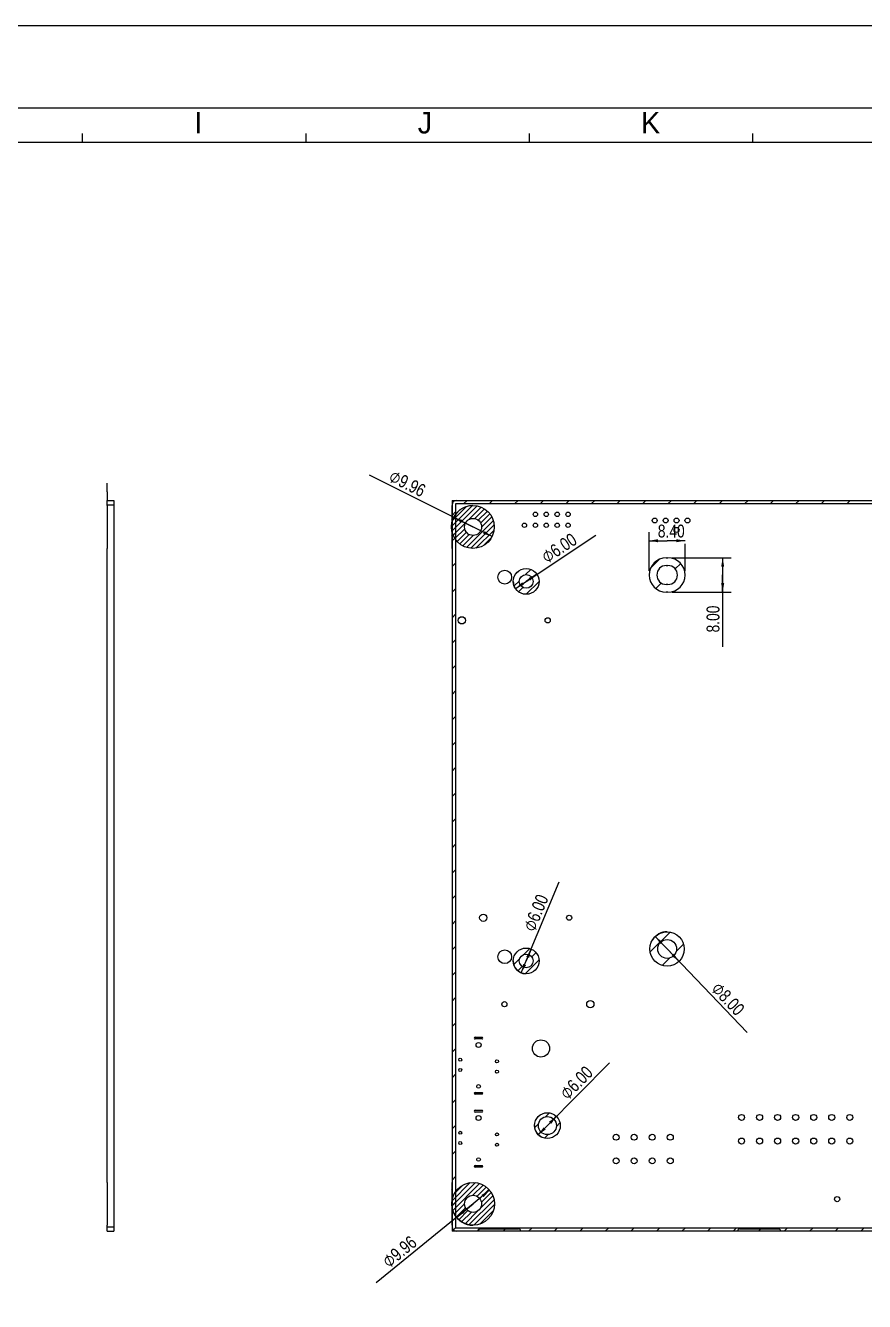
# Model space of a CAD drawing. Header units: millimetres. Extents: x 0 to 841, y 0 to 594.
# Drawn here: x 428.5 to 623.8, y 297.1 to 594 of the extents above; entities that cross this region are included whole.
import ezdxf

# ---------------------------------------------------------------- set-up
doc = ezdxf.new("R2010")
doc.units = ezdxf.units.MM
doc.header["$LTSCALE"] = 46.255
doc.layers.get('0').update_dxf_attribs({"linetype": 'CONTINUOUS'})
doc.layers.add('ASSEM_MEM', color=7, linetype='CONTINUOUS')
doc.styles.get("Standard").update_dxf_attribs({"font": 'txt', "width": 0.8})
doc.styles.add('TEXTSTYLE_2', font='txt')
doc.styles.add('TEXTSTYLE_3', font='symbol_asme.ttf')
doc.dimstyles.new('DIMSTYLE_1', dxfattribs={"dimtxt": 3, "dimasz": 2.1, "dimexe": 2, "dimexo": 1, "dimgap": 0.75, "dimtad": 1, "dimzin": 0, "dimdsep": 46, "dimtxsty": 'STANDARD', "dimblk": '_FILLED', "dimblk1": '_FILLED', "dimblk2": '_FILLED', "dimcen": 0.09, "dimazin": 0, "dimtp": 0.01, "dimtm": 0.01, "dimtfac": 1, "dimtofl": 0, "dimtmove": 0, "dimatfit": 3, "dimldrblk": '_FILLED', "dimfxl": 1, "dimtolj": 1, "dimtzin": 0, "dimarcsym": 0})
doc.dimstyles.new('DIMSTYLE_2', dxfattribs={"dimtxt": 3, "dimasz": 2.1, "dimexe": 2, "dimexo": 1, "dimtad": 1, "dimzin": 0, "dimdsep": 46, "dimtxsty": 'STANDARD', "dimblk": '_FILLED', "dimblk1": '_FILLED', "dimblk2": '_FILLED', "dimcen": 0.09, "dimazin": 0, "dimtp": 0.01, "dimtm": 0.01, "dimtfac": 1, "dimtmove": 0, "dimatfit": 2, "dimldrblk": '_FILLED', "dimfxl": 1, "dimtolj": 1, "dimtzin": 0, "dimarcsym": 0})

# ---------------------------------------------------------------- blocks, each defined once
blk = doc.blocks.new('_FILLED')
at = {"color": 0, "linetype": 'BYBLOCK'}
blk.add_solid([(0, 0), (-1, 0.17), (-1, -0.17)], dxfattribs=at)
blk = doc.blocks.new('*D24')
at = {"color": 7, "linetype": 'CONTINUOUS'}
for p, q in [((532.69, 477.34), (508.58, 489.42)), ((528.24, 479.57), (532.69, 477.34)), ((537.15, 475.11), (532.69, 477.34))]:
    blk.add_line(p, q, dxfattribs=at)
at = {"color": 7, "linetype": 'CONTINUOUS', "xscale": 2.1, "yscale": 2.1, "zscale": 2.1}
for p, rotation in [((528.24, 479.57), 153.3918683212), ((537.15, 475.11), 333.3918683212)]:
    blk.add_blockref('_FILLED', p, dxfattribs=dict(at, rotation=rotation))
at = {"color": 7, "linetype": 'CONTINUOUS', "insert": (522, 486.89), "char_height": 3, "width": 19.7077, "attachment_point": 3, "rotation": 333.3919, "line_spacing_factor": 0.9, "style": 'TEXTSTYLE_3'}
blk.add_mtext('⌀\\ftxt;{\\W0.8;9.96}', dxfattribs=at)
blk = doc.blocks.new('*D25')
at = {"color": 7, "linetype": 'CONTINUOUS'}
for p, q in [((573.71, 467.16), (573.71, 476.13)), ((573.71, 474.13), (577.91, 474.13)), ((582.11, 474.13), (577.91, 474.13)), ((582.11, 467.16), (582.11, 473.38))]:
    blk.add_line(p, q, dxfattribs=at)
at = {"color": 7, "linetype": 'CONTINUOUS', "xscale": 2.1, "yscale": 2.1, "zscale": 2.1, "rotation": 180}
blk.add_blockref('_FILLED', (573.71, 474.13), dxfattribs=at)
at = {"color": 7, "linetype": 'CONTINUOUS', "xscale": 2.1, "yscale": 2.1, "zscale": 2.1}
blk.add_blockref('_FILLED', (582.11, 474.13), dxfattribs=at)
at = {"color": 7, "linetype": 'CONTINUOUS', "insert": (578.86, 477.88), "char_height": 3, "width": 9.6, "attachment_point": 2, "line_spacing_factor": 0.9}
blk.add_mtext('8.40', dxfattribs=at)
blk = doc.blocks.new('*D26')
at = {"color": 7, "linetype": 'CONTINUOUS'}
for p, q in [((579.11, 470.16), (592.83, 470.16)), ((590.83, 470.16), (590.83, 466.16)), ((590.83, 462.16), (590.83, 466.16)), ((590.83, 466.16), (590.83, 449.44)), ((579.11, 462.16), (592.83, 462.16))]:
    blk.add_line(p, q, dxfattribs=at)
at = {"color": 7, "linetype": 'CONTINUOUS', "xscale": 2.1, "yscale": 2.1, "zscale": 2.1}
for p, rotation in [((590.83, 470.16), 90), ((590.83, 462.16), 270)]:
    blk.add_blockref('_FILLED', p, dxfattribs=dict(at, rotation=rotation))
at = {"color": 7, "linetype": 'CONTINUOUS', "insert": (587.08, 459.04), "char_height": 3, "width": 9.6, "attachment_point": 3, "rotation": 90, "line_spacing_factor": 0.9}
blk.add_mtext('8.00', dxfattribs=at)
blk = doc.blocks.new('*D36')
at = {"color": 7, "linetype": 'CONTINUOUS'}
for p, q in [((536.58, 323.01), (532.73, 319.86)), ((532.73, 319.86), (510.2, 301.44)), ((528.87, 316.71), (532.73, 319.86))]:
    blk.add_line(p, q, dxfattribs=at)
at = {"color": 7, "linetype": 'CONTINUOUS', "xscale": 2.1, "yscale": 2.1, "zscale": 2.1}
for p, rotation in [((536.58, 323.01), 39.2646242828), ((528.87, 316.71), 219.2646242828)]:
    blk.add_blockref('_FILLED', p, dxfattribs=dict(at, rotation=rotation))
at = {"color": 7, "linetype": 'CONTINUOUS', "insert": (518, 312.66), "char_height": 3, "width": 19.7077, "attachment_point": 3, "rotation": 39.2646, "line_spacing_factor": 0.9, "style": 'TEXTSTYLE_3'}
blk.add_mtext('⌀\\ftxt;{\\W0.8;9.96}', dxfattribs=at)
blk = doc.blocks.new('*D37')
at = {"color": 7, "linetype": 'CONTINUOUS'}
for p, q in [((575.14, 382.05), (577.91, 379.16)), ((580.67, 376.27), (577.91, 379.16)), ((577.91, 379.16), (596.51, 359.69))]:
    blk.add_line(p, q, dxfattribs=at)
at = {"color": 7, "linetype": 'CONTINUOUS', "xscale": 2.1, "yscale": 2.1, "zscale": 2.1}
for p, rotation in [((575.14, 382.05), 133.6939591746), ((580.67, 376.27), 313.6939591746)]:
    blk.add_blockref('_FILLED', p, dxfattribs=dict(at, rotation=rotation))
at = {"color": 7, "linetype": 'CONTINUOUS', "insert": (590.14, 371.78), "char_height": 3, "width": 19.7077, "attachment_point": 1, "rotation": 313.694, "line_spacing_factor": 0.9, "style": 'TEXTSTYLE_3'}
blk.add_mtext('⌀\\ftxt;{\\W0.8;8.00}', dxfattribs=at)
blk = doc.blocks.new('*D45')
at = {"color": 7, "linetype": 'CONTINUOUS'}
for p, q in [((545.1, 464.67), (561.27, 475.4)), ((547.59, 466.33), (545.1, 464.67)), ((542.6, 463.01), (545.1, 464.67))]:
    blk.add_line(p, q, dxfattribs=at)
at = {"color": 7, "linetype": 'CONTINUOUS', "xscale": 2.1, "yscale": 2.1, "zscale": 2.1}
for p, rotation in [((547.59, 466.33), 33.5709658598), ((542.6, 463.01), 213.5709658598)]:
    blk.add_blockref('_FILLED', p, dxfattribs=dict(at, rotation=rotation))
at = {"color": 7, "linetype": 'CONTINUOUS', "insert": (548.25, 471.26), "char_height": 3, "width": 19.7077, "attachment_point": 1, "rotation": 33.571, "line_spacing_factor": 0.9, "style": 'TEXTSTYLE_3'}
blk.add_mtext('⌀\\ftxt;{\\W0.8;6.00}', dxfattribs=at)
blk = doc.blocks.new('*D46')
at = {"color": 7, "linetype": 'CONTINUOUS'}
for p, q in [((545.1, 376.37), (552.74, 394.78)), ((546.25, 379.14), (545.1, 376.37)), ((543.94, 373.6), (545.1, 376.37))]:
    blk.add_line(p, q, dxfattribs=at)
at = {"color": 7, "linetype": 'CONTINUOUS', "xscale": 2.1, "yscale": 2.1, "zscale": 2.1}
for p, rotation in [((546.25, 379.14), 67.4390189371), ((543.94, 373.6), 247.4390189371)]:
    blk.add_blockref('_FILLED', p, dxfattribs=dict(at, rotation=rotation))
at = {"color": 7, "linetype": 'CONTINUOUS', "insert": (544.24, 384.08), "char_height": 3, "width": 19.7077, "attachment_point": 1, "rotation": 67.439, "line_spacing_factor": 0.9, "style": 'TEXTSTYLE_3'}
blk.add_mtext('⌀\\ftxt;{\\W0.8;6.00}', dxfattribs=at)
blk = doc.blocks.new('*D47')
at = {"color": 7, "linetype": 'CONTINUOUS'}
for p, q in [((550.03, 338.06), (564.49, 352.69)), ((552.13, 340.19), (550.03, 338.06)), ((547.92, 335.92), (550.03, 338.06))]:
    blk.add_line(p, q, dxfattribs=at)
at = {"color": 7, "linetype": 'CONTINUOUS', "xscale": 2.1, "yscale": 2.1, "zscale": 2.1}
for p, rotation in [((552.13, 340.19), 45.3164399599), ((547.92, 335.92), 225.3164399599)]:
    blk.add_blockref('_FILLED', p, dxfattribs=dict(at, rotation=rotation))
at = {"color": 7, "linetype": 'CONTINUOUS', "insert": (552.59, 345.98), "char_height": 3, "width": 19.7077, "attachment_point": 1, "rotation": 45.3164, "line_spacing_factor": 0.9, "style": 'TEXTSTYLE_3'}
blk.add_mtext('⌀\\ftxt;{\\W0.8;6.00}', dxfattribs=at)

msp = doc.modelspace()

# ---------------------------------------------------------------- linework, layer by layer
at = {"color": 7, "linetype": 'CONTINUOUS'}
for p, q in [((0, 594), (841, 594)), ((16.342, 574.885), (819.342, 574.885)), ((441.842, 566.885), (441.842, 568.885)), ((493.842, 566.885), (493.842, 568.885)), ((545.842, 566.885), (545.842, 568.885)), ((597.842, 566.885), (597.842, 568.885)), ((25.842, 566.885), (809.342, 566.885))]:
    msp.add_line(p, q, dxfattribs=at)
for centre, radius, start, end in [((532.695, 477.337), 4.98, 90, 164.74604), ((545.095, 464.667), 3, 180, 232.00591), ((577.905, 379.157), 4, 90, 147.7302), ((545.095, 376.367), 3, 180, 265.87397), ((550.025, 338.057), 3, 180, 243.75139), ((532.725, 319.857), 4.98, 207.91045, 270)]:
    msp.add_arc(centre, radius, start, end, dxfattribs=at)
at = {"layer": 'ASSEM_MEM', "color": 7, "linetype": 'CONTINUOUS'}
for p, q in [((447.519, 485.507), (447.519, 487.507)), ((447.519, 482.317), (447.519, 483.507)), ((447.519, 483.507), (449.119, 483.507)), ((447.519, 482.507), (449.119, 482.507)), ((447.519, 482.317), (447.519, 472.357)), ((449.119, 483.507), (449.119, 313.507)), ((527.715, 477.422), (532.61, 482.316)), ((527.745, 482.317), (527.745, 472.357)), ((527.825, 482.317), (527.745, 482.317)), ((527.745, 481.412), (527.825, 481.492)), ((527.817, 476.334), (533.698, 482.215)), ((527.825, 483.507), (527.825, 313.507)), ((527.825, 483.507), (697.825, 483.507)), ((527.948, 478.844), (531.188, 482.084)), ((528.625, 482.707), (528.625, 314.307)), ((697.025, 482.707), (528.625, 482.707)), ((530.516, 482.707), (531.316, 483.507)), ((531.709, 479.036), (534.607, 481.935)), ((533.136, 479.274), (535.388, 481.526)), ((533.947, 478.896), (536.059, 481.008)), ((536.462, 482.707), (537.262, 483.507)), ((542.409, 482.707), (543.209, 483.507)), ((548.356, 482.707), (549.156, 483.507)), ((554.303, 482.707), (555.103, 483.507)), ((560.25, 482.707), (561.05, 483.507)), ((566.196, 482.707), (566.996, 483.507)), ((572.143, 482.707), (572.943, 483.507)), ((578.09, 482.707), (578.89, 483.507)), ((584.037, 482.707), (584.837, 483.507)), ((589.983, 482.707), (590.783, 483.507)), ((595.93, 482.707), (596.73, 483.507)), ((601.877, 482.707), (602.677, 483.507)), ((607.824, 482.707), (608.624, 483.507)), ((613.77, 482.707), (614.57, 483.507)), ((619.717, 482.707), (620.517, 483.507)), ((527.745, 480.222), (527.825, 480.302)), ((527.745, 479.033), (527.825, 479.113)), ((527.825, 480.017), (528.625, 480.817)), ((528.097, 475.424), (531.026, 478.354)), ((531.204, 472.585), (537.446, 478.827)), ((534.485, 478.245), (536.63, 480.389)), ((534.704, 477.274), (537.096, 479.667)), ((527.745, 477.844), (527.825, 477.924)), ((527.745, 476.654), (527.825, 476.734)), ((527.745, 475.465), (527.825, 475.545)), ((528.506, 474.644), (530.788, 476.927)), ((529.023, 473.972), (531.167, 476.116)), ((529.642, 473.402), (531.818, 475.577)), ((530.365, 472.936), (532.788, 475.358)), ((532.191, 472.383), (537.649, 477.841)), ((533.406, 472.408), (537.623, 476.626)), ((447.519, 324.837), (447.519, 472.357)), ((527.745, 474.275), (527.825, 474.355)), ((527.745, 473.086), (527.825, 473.166)), ((527.745, 472.357), (527.825, 472.357)), ((527.825, 474.07), (528.625, 474.87)), ((535.25, 473.063), (536.969, 474.782)), ((574.032, 467.74), (576.122, 469.831)), ((577.705, 470.157), (578.105, 470.157)), ((527.825, 468.123), (528.625, 468.923)), ((542.555, 466.263), (543.499, 467.208)), ((544.929, 466.259), (546.147, 467.477)), ((546.494, 465.444), (547.504, 466.455)), ((577.705, 468.357), (578.105, 468.357)), ((579.799, 467.561), (581.075, 468.837)), ((542.286, 463.615), (543.504, 464.833)), ((543.307, 462.258), (544.318, 463.269)), ((545.095, 461.667), (548.095, 464.667)), ((575.243, 463.005), (576.534, 464.295)), ((578.105, 463.957), (577.705, 463.957)), ((527.825, 462.176), (528.625, 462.976)), ((578.105, 462.157), (577.705, 462.157)), ((527.825, 456.23), (528.625, 457.03)), ((527.825, 450.283), (528.625, 451.083)), ((527.825, 444.336), (528.625, 445.136)), ((527.825, 438.389), (528.625, 439.189)), ((527.825, 432.443), (528.625, 433.243)), ((527.825, 426.496), (528.625, 427.296)), ((527.825, 420.549), (528.625, 421.349)), ((527.825, 414.602), (528.625, 415.402)), ((527.825, 408.655), (528.625, 409.455)), ((527.825, 402.709), (528.625, 403.509)), ((527.825, 396.762), (528.625, 397.562)), ((527.825, 390.815), (528.625, 391.615)), ((527.825, 384.868), (528.625, 385.668)), ((573.964, 378.471), (578.591, 383.098)), ((580.031, 378.591), (581.739, 380.299)), ((527.825, 378.922), (528.625, 379.722)), ((544.557, 377.874), (545.931, 379.248)), ((546.381, 377.319), (547.377, 378.315)), ((576.764, 375.324), (578.471, 377.031)), ((542.214, 375.531), (543.589, 376.906)), ((543.147, 374.086), (544.143, 375.081)), ((544.82, 373.38), (548.083, 376.642)), ((527.825, 372.975), (528.625, 373.775)), ((527.825, 367.028), (528.625, 367.828)), ((527.825, 361.081), (528.625, 361.881)), ((533.215, 358.622), (534.815, 358.622)), ((534.815, 358.222), (533.215, 358.222)), ((527.825, 355.135), (528.625, 355.935)), ((527.825, 349.188), (528.625, 349.988)), ((533.215, 345.772), (534.815, 345.772)), ((534.815, 345.372), (533.215, 345.372)), ((527.825, 343.241), (528.625, 344.041)), ((533.215, 341.622), (534.815, 341.622)), ((534.815, 341.222), (533.215, 341.222)), ((547.066, 337.566), (547.965, 338.466)), ((549.617, 340.117), (550.516, 341.017)), ((551.465, 339.586), (552.101, 340.223)), ((552.116, 337.859), (552.956, 338.699)), ((527.825, 337.294), (528.625, 338.094)), ((547.859, 335.981), (548.496, 336.618)), ((549.384, 335.127), (550.223, 335.967)), ((527.825, 331.347), (528.625, 332.147)), ((533.215, 328.772), (534.815, 328.772)), ((534.815, 328.372), (533.215, 328.372)), ((447.519, 324.837), (447.519, 314.877)), ((527.745, 324.837), (527.745, 314.877)), ((527.825, 324.837), (527.745, 324.837)), ((527.745, 324.417), (527.825, 324.497)), ((527.777, 319.299), (533.283, 324.806)), ((527.787, 320.498), (532.084, 324.796)), ((527.825, 325.401), (528.625, 326.201)), ((527.988, 318.321), (534.261, 324.594)), ((528.368, 322.27), (530.313, 324.214)), ((532.693, 321.837), (535.094, 324.238)), ((533.652, 321.607), (535.811, 323.766)), ((527.745, 323.228), (527.825, 323.308)), ((527.745, 322.038), (527.825, 322.118)), ((527.745, 320.849), (527.825, 320.929)), ((531.772, 314.969), (537.613, 320.81)), ((534.297, 321.062), (536.425, 323.19)), ((534.373, 318.759), (537.341, 321.727)), ((534.667, 320.243), (536.938, 322.513)), ((527.745, 319.659), (527.825, 319.739)), ((527.745, 318.47), (527.825, 318.55)), ((527.825, 319.454), (528.625, 320.254)), ((528.345, 317.488), (530.745, 319.889)), ((528.817, 316.771), (530.976, 318.93)), ((529.392, 316.157), (531.521, 318.286)), ((530.069, 315.645), (532.34, 317.915)), ((530.855, 315.242), (533.824, 318.21)), ((532.872, 314.879), (537.703, 319.711)), ((534.322, 315.14), (537.442, 318.26)), ((447.519, 313.507), (447.519, 314.877)), ((527.745, 317.281), (527.825, 317.361)), ((527.745, 316.091), (527.825, 316.171)), ((527.745, 314.902), (527.825, 314.982)), ((527.745, 314.877), (527.825, 314.877)), ((447.519, 314.507), (449.119, 314.507)), ((447.519, 313.507), (449.119, 313.507)), ((527.825, 313.507), (528.625, 314.307)), ((697.825, 313.507), (527.825, 313.507)), ((528.625, 314.307), (697.025, 314.307)), ((533.772, 313.507), (534.572, 314.307)), ((534.325, 314.007), (543.325, 314.007)), ((539.719, 313.507), (540.519, 314.307)), ((545.665, 313.507), (546.465, 314.307)), ((551.612, 313.507), (552.412, 314.307)), ((557.559, 313.507), (558.359, 314.307)), ((563.506, 313.507), (564.306, 314.307)), ((569.453, 313.507), (570.253, 314.307)), ((575.399, 313.507), (576.199, 314.307)), ((581.346, 313.507), (582.146, 314.307)), ((587.293, 313.507), (588.093, 314.307)), ((593.24, 313.507), (594.04, 314.307)), ((594.825, 314.007), (603.825, 314.007)), ((599.186, 313.507), (599.986, 314.307)), ((605.133, 313.507), (605.933, 314.307)), ((611.08, 313.507), (611.88, 314.307)), ((617.027, 313.507), (617.827, 314.307)), ((622.973, 313.507), (623.773, 314.307))]:
    msp.add_line(p, q, dxfattribs=at)
at = {"layer": 'ASSEM_MEM', "color": 40, "linetype": 'CONTINUOUS'}
msp.add_line((447.519, 485.507), (447.519, 483.511), dxfattribs=at)
at = {"layer": 'ASSEM_MEM', "color": 7, "linetype": 'CONTINUOUS'}
for centre, radius in [((532.695, 477.337), 4.98), ((532.725, 477.337), 1.98), ((544.69, 477.737), 0.51), ((547.23, 480.277), 0.51), ((547.23, 477.737), 0.51), ((549.77, 480.277), 0.51), ((549.77, 477.737), 0.51), ((552.31, 480.277), 0.51), ((552.31, 477.737), 0.51), ((554.85, 480.277), 0.51), ((554.85, 477.737), 0.51), ((575.015, 478.837), 0.575), ((577.555, 478.837), 0.575), ((580.095, 478.837), 0.575), ((582.635, 478.837), 0.575), ((580.095, 476.647), 0.575), ((540.095, 465.657), 1.6), ((545.095, 464.667), 3), ((545.095, 464.667), 1.6), ((530.095, 455.61), 0.85), ((550.095, 455.607), 0.6), ((535.1, 386.417), 0.85), ((555.1, 386.417), 0.6), ((577.905, 379.157), 4), ((577.905, 379.157), 2.2), ((540.095, 377.357), 1.6), ((545.095, 376.367), 3), ((545.095, 376.367), 1.6), ((540.025, 366.307), 0.6), ((560.025, 366.307), 0.85), ((534.015, 356.822), 0.575), ((548.525, 356.007), 2), ((529.735, 353.397), 0.35), ((538.295, 352.997), 0.35), ((529.735, 350.997), 0.35), ((538.295, 350.597), 0.35), ((534.015, 347.172), 0.425), ((534.015, 339.822), 0.575), ((550.025, 338.057), 3), ((550.025, 338.057), 2.1), ((595.225, 339.957), 0.7), ((599.425, 339.957), 0.7), ((603.625, 339.957), 0.7), ((607.825, 339.957), 0.7), ((612.025, 339.957), 0.7), ((616.225, 339.957), 0.7), ((620.425, 339.957), 0.7), ((529.735, 336.397), 0.35), ((538.295, 335.997), 0.35), ((566.025, 335.357), 0.7), ((570.225, 335.357), 0.7), ((574.425, 335.357), 0.7), ((578.625, 335.357), 0.7), ((529.735, 333.997), 0.35), ((538.295, 333.597), 0.35), ((595.225, 334.457), 0.7), ((599.425, 334.457), 0.7), ((603.625, 334.457), 0.7), ((607.825, 334.457), 0.7), ((612.025, 334.457), 0.7), ((616.225, 334.457), 0.7), ((620.425, 334.457), 0.7), ((534.015, 330.172), 0.425), ((566.025, 329.857), 0.7), ((570.225, 329.857), 0.7), ((574.425, 329.857), 0.7), ((578.625, 329.857), 0.7), ((532.725, 319.857), 4.98), ((532.725, 319.857), 1.98), ((617.475, 320.957), 0.6)]:
    msp.add_circle(centre, radius, dxfattribs=at)
for centre, radius, start, end in [((528.825, 482.507), 1, 90, 180), ((577.705, 466.157), 4, 90, 270), ((578.105, 466.157), 4, 270, 90), ((577.705, 466.157), 2.2, 90, 270), ((578.105, 466.157), 2.2, 270, 90), ((533.215, 358.422), 0.2, 90, 270), ((534.815, 358.422), 0.2, 270, 90), ((533.215, 345.572), 0.2, 90, 270), ((534.815, 345.572), 0.2, 270, 90), ((533.215, 341.422), 0.2, 90, 270), ((534.815, 341.422), 0.2, 270, 90), ((533.215, 328.572), 0.2, 90, 270), ((534.815, 328.572), 0.2, 270, 90), ((528.825, 314.507), 1, 180, 270), ((534.325, 313.507), 0.5, 90, 180), ((543.325, 313.507), 0.5, 0, 90), ((594.825, 313.507), 0.5, 90, 180), ((603.825, 313.507), 0.5, 0, 90)]:
    msp.add_arc(centre, radius, start, end, dxfattribs=at)

# ---------------------------------------------------------------- texts
at = {"color": 7, "linetype": 'CONTINUOUS', "char_height": 5, "width": 5, "attachment_point": 1, "line_spacing_factor": 0.9, "style": 'TEXTSTYLE_2'}
for s, insert in [('I', (467.842, 573.885)), ('J', (519.842, 573.885)), ('K', (571.842, 573.885))]:
    msp.add_mtext(s, dxfattribs=dict(at, insert=insert))

# ---------------------------------------------------------------- dimensions: what is measured, and where the dimension line sits
at = {"color": 7, "linetype": 'CONTINUOUS'}
for p1, p2, picture, middle in [((528.242, 479.568), (537.147, 475.107), '*D24', (515.459, 488.488)), ((547.595, 466.326), (542.596, 463.008), '*D45', (554.552, 473.644)), ((546.246, 379.138), (543.944, 373.597), '*D46', (548.145, 389.572)), ((580.668, 376.265), (575.142, 382.049), '*D37', (593.596, 365.992)), ((552.135, 340.19), (547.916, 335.924), '*D47', (558.274, 349.597)), ((528.87, 316.705), (536.581, 323.009), '*D36', (513.859, 307.341))]:
    dim = msp.add_diameter_dim_2p(p1=p1, p2=p2, text='{\\fSymbol_ASME;\\W1.0;⌀}<>', dimstyle='DIMSTYLE_2', override={"dimpost": '<>'}, dxfattribs=at)
    dim.commit()
    dim.dimension.update_dxf_attribs({"geometry": picture, "text_midpoint": middle, "dimtype": 163})
dim = msp.add_linear_dim(base=(582.105, 474.132), p1=(573.705, 466.157), p2=(582.105, 466.157), dimstyle='DIMSTYLE_1', dxfattribs=at)
dim.commit()
dim.dimension.update_dxf_attribs({"geometry": '*D25', "text_midpoint": (578.781, 474.132), "dimtype": 160})
dim = msp.add_linear_dim(base=(590.827, 462.157), p1=(578.105, 470.157), p2=(578.105, 462.157), angle=270, dimstyle='DIMSTYLE_1', dxfattribs=at)
dim.commit()
dim.dimension.update_dxf_attribs({"geometry": '*D26', "text_midpoint": (590.827, 454.165), "dimtype": 160})

doc.saveas('drawing.dxf')
